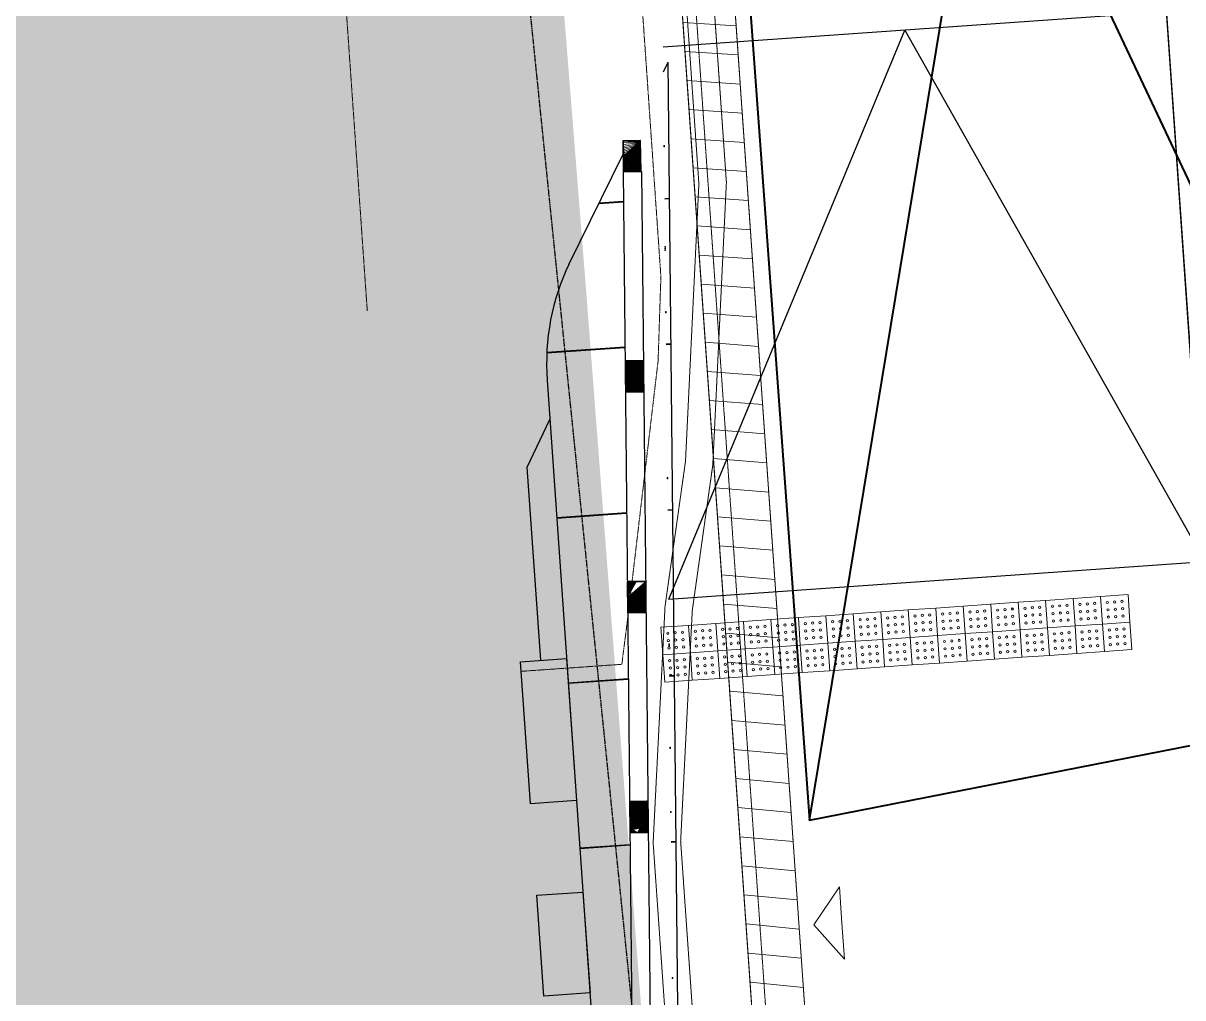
# Model space of a CAD drawing. Header units: millimetres. Extents: x 306 to 836129804, y -168137 to 818603917.
# Drawn here: x 834576149 to 834588780, y 817972855 to 817983465 of the extents above; entities that cross this region are included whole.
import ezdxf
from ezdxf.xclip import XClip

# ---------------------------------------------------------------- set-up
doc = ezdxf.new("R2010")
doc.units = ezdxf.units.MM
doc.header["$LTSCALE"] = 3
doc.header["$XCLIPFRAME"] = 0
doc.header["$PDMODE"] = 3
doc.header["$PDSIZE"] = 0.1
for name, pattern in [('ACAD_ISO03W100', [30, 12, -18]), ('B0606', [0.7813, 0.39065, -0.39065]), ('B0701', [2.34375, 1.5625, -0.78125]), ('B0703', [4.6875, 3.125, -1.5625]), ('Dash2', [6, 3, -3])]:
    doc.linetypes.add(name, pattern=pattern)
doc.layers.get('Defpoints').update_dxf_attribs({"color": 32})
for name, color, linetype, lineweight in [('3A35X-MAPE-P-CE-00-0$0$UAJ-05SYMB-a', 251, 'Continuous', 9), ('Eva-New', 1, 'ACAD_ISO03W100', 18), ('Hatch (LTC&CB)', 252, 'Continuous', 35), ('UAJ-21EXWA', 251, 'Continuous', 35), ('UAJ-22INWA', 251, 'Continuous', 35), ('UAJ-22INWA-a', 251, 'Continuous', 13), ('UAJ-23FLOR-h', 251, 'Continuous', 9), ('UAJ-23FLOR-y', 251, 'B0701', 9), ('UAJ-23FLOR-z', 251, 'B0703', 9), ('UAJ-32INFR-h', 251, 'Continuous', 9), ('UAJ-43FLFI-a', 251, 'Continuous', 0)]:
    doc.layers.add(name, color=color, linetype=linetype, lineweight=lineweight)
for name, color, linetype in [('_base', 251, 'Continuous'), ('_LTC', 251, 'Continuous'), ('UAJ-90.5LAND', 251, 'Continuous')]:
    doc.layers.add(name, color=color, linetype=linetype)
doc.layers.get('UAJ-90.5LAND').off()
pattern_1 = [(45, (0, 0), (-4.999999779477807, 4.999999779477808), []), (45, (1.7, 0), (-4.999999779477807, 4.999999779477808), []), (45, (1.8, 0), (-4.999999779477807, 4.999999779477808), []), (45, (1.9, 0), (-4.999999779477807, 4.999999779477808), []), (45, (2, 0), (-4.999999779477807, 4.999999779477808), []), (45, (2.1, 0), (-4.999999779477807, 4.999999779477808), []), (45, (2.2, 0), (-4.999999779477807, 4.999999779477808), []), (45, (2.3, 0), (-4.999999779477807, 4.999999779477808), [])]

# ---------------------------------------------------------------- blocks, each defined once
blk = doc.blocks.new('SITE SLAB EDGE')
at = {"layer": 'UAJ-21EXWA'}
blk.add_line((-8023.949087268906, -73411.78360916709, 0.1232378654191656), (3937.172583570355, -73411.7075978351, 0.9826436994514296), dxfattribs=at)
blk = doc.blocks.new('p32 uns')
at = {"linetype": 'Dash2', "lineweight": 13, "rotation": 4.000000000000001}
blk.add_blockref('SITE SLAB EDGE', (461907.9564732313, -261484.3400754929), dxfattribs=at)
blk = doc.blocks.new('GBP-P32-L00')
at = {"layer": 'UAJ-90.5LAND'}
blk.add_blockref('p32 uns', (834123619.6366563, 818311064.1160116), dxfattribs=at)
blk = doc.blocks.new('3A35X-MAGP-P-LD-00-0')
at = {"layer": '_base'}
for p, q in [((834588602.7122986, 817983589.1800991, -1.223449674027023e-05), (834583120.4821386, 817983205.5366049, -2.014063747546368e-06)), ((834583181.3625711, 817977195.4825542, -1.033533705914932e-06), (834585750.652809, 817983389.5326514, -1.228861276956185e-05)), ((834585750.652809, 817983389.5326514, -1.228861276956185e-05), (834589021.141427, 817977603.7262237, -1.228861276956185e-05)), ((834583181.3625711, 817977195.4825542, -1.033533705914932e-06), (834589021.1414272, 817977603.7262238, -1.228861276956185e-05))]:
    blk.add_line(p, q, dxfattribs=at)
blk.add_lwpolyline([(834588368.2189186, 817986940.4817483, -0.9182751375530501), (834588663.6868153, 817986988.2341627), (834589919.4914539, 817980236.7154179), (834590028.5473477, 817979652.2515898, 0.02038524434785901), (834590317.69593, 817978390.2693421, 0.04200417323549354), (834590565.3686866, 817977711.6797907, 0.005085078077808332), (834590651.6719697, 817977530.2880303, 0.08972283192387229), (834590977.126549, 817975908.0870109, 0.08367295473808026), (834591729.3244147, 817974674.024722, 0.05798630618851749), (834592468.7072306, 817973994.6767188, -0.09072852922809399), (834590817.3178034, 817975448.9356046, -0.06752748464473286), (834590149.6371163, 817976615.8398353, -0.07833501862565084), (834589796.0594766, 817978144.3136114), (834589841.872923, 817977488.971401, 0.04451841897092062), (834590092.735336, 817975922.2557853, 0.09084629211670622), (834590595.211498, 817974823.5758309, 0.02701785271706977), (834591295.1606554, 817973929.4121199, 0.04386407185811311), (834591507.0953501, 817973725.9769187, -0.0654189006193361), (834590457.6937891, 817974532.0847476, -0.09355496269051333), (834589413.8210305, 817976072.2964566, -0.07983282248756625), (834589022.2877288, 817977603.8065995), (834588368.5510167, 817986938.7594199)], format="xyb", close=True, dxfattribs=at)
blk.add_lwpolyline([(834589013.6669291, 817977710.6458018), (834588368.4303826, 817986940.4850405)], dxfattribs=at)
blk = doc.blocks.new('TECT 1')
at = {"layer": 'UAJ-43FLFI-a'}
blk.add_lwpolyline([(-59076.78399813175, 46774.62326622009), (-58776.78399825096, 46774.62326622009), (-58776.78399825096, 46474.62326622009), (-59076.78399813175, 46474.62326622009)], close=True, dxfattribs=at)
for centre in [(-59006.7840025425, 46704.6232624054), (-59006.78399837017, 46624.6232625246), (-58926.7840025425, 46704.62326622009), (-58926.78399825096, 46624.6232663393), (-58846.78400290012, 46704.62326967716), (-58846.78399837017, 46624.62326967716), (-59006.78399443626, 46544.6232625246), (-58926.78399443626, 46544.62326622009), (-58846.78399443626, 46544.62326967716)]:
    blk.add_circle(centre, 12.49999988079071, dxfattribs=at)
blk = doc.blocks.new('*U1124')
at = {"layer": 'UAJ-43FLFI-a', "rotation": 180.0000000006504}
for p in [(-58776.7839987716, 46474.62326551232), (-58776.78399867181, 46174.62326536152)]:
    blk.add_blockref('TECT 1', p, dxfattribs=at)
blk = doc.blocks.new('*U|REF31871684')
at = {"layer": 'UAJ-32INFR-h'}
h = blk.add_hatch(dxfattribs=at)
h.set_pattern_fill('STAAL', color=256, style=0)
h.set_pattern_definition(pattern_1)
edge = h.paths.add_edge_path(flags=16)
edge.add_arc((-90.4999999999709, -163.5), 1.5, 180, 394.9306585423736)
edge.add_line((-90.4999999999709, -165), (90.5000000000291, -164.9999999999991))
edge.add_arc((90.5000000000291, -163.4999999999991), 1.5, 270, 360)
edge.add_line((92.0000000000291, -163.4999999999991), (91.99999999997453, 163.5000000000018))
edge.add_arc((90.49999999997453, 163.5000000000018), 1.5, 0, 90)
edge.add_line((90.49999999997453, 165.0000000000018), (-90.50000000002547, 165.0000000000018))
edge.add_arc((-90.50000000002547, 163.5000000000018), 1.5, 90, 180)
edge.add_line((-92.00000000002547, 163.5000000000018), (-91.9999999999709, -163.5))
edge = h.paths.add_edge_path()
edge.add_arc((-92.4999999999709, -165.4999999999991), 4.5, 180, 270)
edge.add_line((-92.4999999999709, -169.9999999999991), (92.5000000000291, -169.9999999999991))
edge.add_arc((92.5000000000291, -165.4999999999991), 4.5, 270, 360)
edge.add_line((97.0000000000291, -165.4999999999991), (96.99999999997635, 165.5))
edge.add_arc((92.49999999997635, 165.5), 4.5, 0, 90)
edge.add_line((92.49999999997635, 170), (-92.50000000002365, 170.0000000000018))
edge.add_arc((-92.50000000002365, 165.5000000000018), 4.5, 90, 180)
edge.add_line((-97.00000000002365, 165.5000000000018), (-96.9999999999709, -165.4999999999991))
at = {"layer": 'UAJ-22INWA-a', "lineweight": -2}
for p, q in [((-97.00000000002365, 165.5000000000018), (-96.9999999999709, -165.4999999999991)), ((92.49999999997635, 170), (-92.50000000002365, 170.0000000000018)), ((-92.00000000002547, 163.5000000000018), (-91.9999999999709, -163.5)), ((90.49999999997453, 165.0000000000018), (-90.50000000002547, 165.0000000000018)), ((92.0000000000291, -163.4999999999991), (91.99999999997453, 163.5000000000018)), ((97.0000000000291, -165.4999999999991), (96.99999999997635, 165.5)), ((-92.4999999999709, -169.9999999999991), (92.5000000000291, -169.9999999999991)), ((-90.4999999999709, -165), (90.5000000000291, -164.9999999999991))]:
    blk.add_line(p, q, dxfattribs=at)
for centre, radius, start, end in [((-92.50000000002365, 165.5000000000018), 4.5, 90, 180), ((-90.50000000002547, 163.5000000000018), 1.5, 90, 180), ((90.49999999997453, 163.5000000000018), 1.5, 0, 90), ((92.49999999997635, 165.5), 4.5, 0, 90), ((-92.4999999999709, -165.4999999999991), 4.5, 180, 270), ((-90.4999999999709, -163.5), 1.5, 180, 34.93065854237359), ((90.5000000000291, -163.4999999999991), 1.5, 270, 0), ((92.5000000000291, -165.4999999999991), 4.5, 270, 0)]:
    blk.add_arc(centre, radius, start, end, dxfattribs=at)
blk = doc.blocks.new('*U|REF31681671')
at = {"layer": 'UAJ-32INFR-h'}
h = blk.add_hatch(dxfattribs=at)
h.set_pattern_fill('STAAL', color=256, style=0)
h.set_pattern_definition(pattern_1)
edge = h.paths.add_edge_path(flags=16)
edge.add_arc((-90.4999999999709, -163.5), 1.5, 180, 394.9306585423736)
edge.add_line((-90.4999999999709, -165), (90.5000000000291, -164.9999999999991))
edge.add_arc((90.5000000000291, -163.4999999999991), 1.5, 270, 360)
edge.add_line((92.0000000000291, -163.4999999999991), (91.99999999997453, 163.5000000000018))
edge.add_arc((90.49999999997453, 163.5000000000018), 1.5, 0, 90)
edge.add_line((90.49999999997453, 165.0000000000018), (-90.50000000002547, 165.0000000000018))
edge.add_arc((-90.50000000002547, 163.5000000000018), 1.5, 90, 180)
edge.add_line((-92.00000000002547, 163.5000000000018), (-91.9999999999709, -163.5))
edge = h.paths.add_edge_path()
edge.add_arc((-92.4999999999709, -165.4999999999991), 4.5, 180, 270)
edge.add_line((-92.4999999999709, -169.9999999999991), (92.5000000000291, -169.9999999999991))
edge.add_arc((92.5000000000291, -165.4999999999991), 4.5, 270, 360)
edge.add_line((97.0000000000291, -165.4999999999991), (96.99999999997635, 165.5))
edge.add_arc((92.49999999997635, 165.5), 4.5, 0, 90)
edge.add_line((92.49999999997635, 170), (-92.50000000002365, 170.0000000000018))
edge.add_arc((-92.50000000002365, 165.5000000000018), 4.5, 90, 180)
edge.add_line((-97.00000000002365, 165.5000000000018), (-96.9999999999709, -165.4999999999991))
at = {"layer": 'UAJ-22INWA-a', "lineweight": -2}
for p, q in [((-97.00000000002365, 165.5000000000018), (-96.9999999999709, -165.4999999999991)), ((92.49999999997635, 170), (-92.50000000002365, 170.0000000000018)), ((-92.00000000002547, 163.5000000000018), (-91.9999999999709, -163.5)), ((90.49999999997453, 165.0000000000018), (-90.50000000002547, 165.0000000000018)), ((92.0000000000291, -163.4999999999991), (91.99999999997453, 163.5000000000018)), ((97.0000000000291, -165.4999999999991), (96.99999999997635, 165.5)), ((-92.4999999999709, -169.9999999999991), (92.5000000000291, -169.9999999999991)), ((-90.4999999999709, -165), (90.5000000000291, -164.9999999999991))]:
    blk.add_line(p, q, dxfattribs=at)
for centre, radius, start, end in [((-92.50000000002365, 165.5000000000018), 4.5, 90, 180), ((-90.50000000002547, 163.5000000000018), 1.5, 90, 180), ((90.49999999997453, 163.5000000000018), 1.5, 0, 90), ((92.49999999997635, 165.5), 4.5, 0, 90), ((-92.4999999999709, -165.4999999999991), 4.5, 180, 270), ((-90.4999999999709, -163.5), 1.5, 180, 34.93065854237359), ((90.5000000000291, -163.4999999999991), 1.5, 270, 0), ((92.5000000000291, -165.4999999999991), 4.5, 270, 0)]:
    blk.add_arc(centre, radius, start, end, dxfattribs=at)
blk = doc.blocks.new('*U|REF31691672')
at = {"layer": 'UAJ-32INFR-h'}
h = blk.add_hatch(dxfattribs=at)
h.set_pattern_fill('STAAL', color=256, style=0)
h.set_pattern_definition(pattern_1)
edge = h.paths.add_edge_path(flags=16)
edge.add_arc((-90.4999999999709, -163.5), 1.5, 180, 394.9306585423736)
edge.add_line((-90.4999999999709, -165), (90.5000000000291, -164.9999999999991))
edge.add_arc((90.5000000000291, -163.4999999999991), 1.5, 270, 360)
edge.add_line((92.0000000000291, -163.4999999999991), (91.99999999997453, 163.5000000000018))
edge.add_arc((90.49999999997453, 163.5000000000018), 1.5, 0, 90)
edge.add_line((90.49999999997453, 165.0000000000018), (-90.50000000002547, 165.0000000000018))
edge.add_arc((-90.50000000002547, 163.5000000000018), 1.5, 90, 180)
edge.add_line((-92.00000000002547, 163.5000000000018), (-91.9999999999709, -163.5))
edge = h.paths.add_edge_path()
edge.add_arc((-92.4999999999709, -165.4999999999991), 4.5, 180, 270)
edge.add_line((-92.4999999999709, -169.9999999999991), (92.5000000000291, -169.9999999999991))
edge.add_arc((92.5000000000291, -165.4999999999991), 4.5, 270, 360)
edge.add_line((97.0000000000291, -165.4999999999991), (96.99999999997635, 165.5))
edge.add_arc((92.49999999997635, 165.5), 4.5, 0, 90)
edge.add_line((92.49999999997635, 170), (-92.50000000002365, 170.0000000000018))
edge.add_arc((-92.50000000002365, 165.5000000000018), 4.5, 90, 180)
edge.add_line((-97.00000000002365, 165.5000000000018), (-96.9999999999709, -165.4999999999991))
at = {"layer": 'UAJ-22INWA-a', "lineweight": -2}
for p, q in [((-97.00000000002365, 165.5000000000018), (-96.9999999999709, -165.4999999999991)), ((92.49999999997635, 170), (-92.50000000002365, 170.0000000000018)), ((-92.00000000002547, 163.5000000000018), (-91.9999999999709, -163.5)), ((90.49999999997453, 165.0000000000018), (-90.50000000002547, 165.0000000000018)), ((92.0000000000291, -163.4999999999991), (91.99999999997453, 163.5000000000018)), ((97.0000000000291, -165.4999999999991), (96.99999999997635, 165.5)), ((-92.4999999999709, -169.9999999999991), (92.5000000000291, -169.9999999999991)), ((-90.4999999999709, -165), (90.5000000000291, -164.9999999999991))]:
    blk.add_line(p, q, dxfattribs=at)
for centre, radius, start, end in [((-92.50000000002365, 165.5000000000018), 4.5, 90, 180), ((-90.50000000002547, 163.5000000000018), 1.5, 90, 180), ((90.49999999997453, 163.5000000000018), 1.5, 0, 90), ((92.49999999997635, 165.5), 4.5, 0, 90), ((-92.4999999999709, -165.4999999999991), 4.5, 180, 270), ((-90.4999999999709, -163.5), 1.5, 180, 34.93065854237359), ((90.5000000000291, -163.4999999999991), 1.5, 270, 0), ((92.5000000000291, -165.4999999999991), 4.5, 270, 0)]:
    blk.add_arc(centre, radius, start, end, dxfattribs=at)
blk = doc.blocks.new('*U|REF31701673')
at = {"layer": 'UAJ-32INFR-h'}
h = blk.add_hatch(dxfattribs=at)
h.set_pattern_fill('STAAL', color=256, style=0)
h.set_pattern_definition(pattern_1)
edge = h.paths.add_edge_path(flags=16)
edge.add_arc((-90.4999999999709, -163.5), 1.5, 180, 394.9306585423736)
edge.add_line((-90.4999999999709, -165), (90.5000000000291, -164.9999999999991))
edge.add_arc((90.5000000000291, -163.4999999999991), 1.5, 270, 360)
edge.add_line((92.0000000000291, -163.4999999999991), (91.99999999997453, 163.5000000000018))
edge.add_arc((90.49999999997453, 163.5000000000018), 1.5, 0, 90)
edge.add_line((90.49999999997453, 165.0000000000018), (-90.50000000002547, 165.0000000000018))
edge.add_arc((-90.50000000002547, 163.5000000000018), 1.5, 90, 180)
edge.add_line((-92.00000000002547, 163.5000000000018), (-91.9999999999709, -163.5))
edge = h.paths.add_edge_path()
edge.add_arc((-92.4999999999709, -165.4999999999991), 4.5, 180, 270)
edge.add_line((-92.4999999999709, -169.9999999999991), (92.5000000000291, -169.9999999999991))
edge.add_arc((92.5000000000291, -165.4999999999991), 4.5, 270, 360)
edge.add_line((97.0000000000291, -165.4999999999991), (96.99999999997635, 165.5))
edge.add_arc((92.49999999997635, 165.5), 4.5, 0, 90)
edge.add_line((92.49999999997635, 170), (-92.50000000002365, 170.0000000000018))
edge.add_arc((-92.50000000002365, 165.5000000000018), 4.5, 90, 180)
edge.add_line((-97.00000000002365, 165.5000000000018), (-96.9999999999709, -165.4999999999991))
at = {"layer": 'UAJ-22INWA-a', "lineweight": -2}
for p, q in [((-97.00000000002365, 165.5000000000018), (-96.9999999999709, -165.4999999999991)), ((92.49999999997635, 170), (-92.50000000002365, 170.0000000000018)), ((-92.00000000002547, 163.5000000000018), (-91.9999999999709, -163.5)), ((90.49999999997453, 165.0000000000018), (-90.50000000002547, 165.0000000000018)), ((92.0000000000291, -163.4999999999991), (91.99999999997453, 163.5000000000018)), ((97.0000000000291, -165.4999999999991), (96.99999999997635, 165.5)), ((-92.4999999999709, -169.9999999999991), (92.5000000000291, -169.9999999999991)), ((-90.4999999999709, -165), (90.5000000000291, -164.9999999999991))]:
    blk.add_line(p, q, dxfattribs=at)
for centre, radius, start, end in [((-92.50000000002365, 165.5000000000018), 4.5, 90, 180), ((-90.50000000002547, 163.5000000000018), 1.5, 90, 180), ((90.49999999997453, 163.5000000000018), 1.5, 0, 90), ((92.49999999997635, 165.5), 4.5, 0, 90), ((-92.4999999999709, -165.4999999999991), 4.5, 180, 270), ((-90.4999999999709, -163.5), 1.5, 180, 34.93065854237359), ((90.5000000000291, -163.4999999999991), 1.5, 270, 0), ((92.5000000000291, -165.4999999999991), 4.5, 270, 0)]:
    blk.add_arc(centre, radius, start, end, dxfattribs=at)
blk = doc.blocks.new('FAC-00-0')
at = {"layer": '_LTC', "linetype": 'B0703'}
blk.add_lwpolyline([(834583191.8627969, 817968756.3257238), (834580060.6347567, 817999336.9981611)], dxfattribs=at)
at = {"layer": '_LTC'}
for points in [[(834583123.20122, 817982937.0925584), (834583174.3457729, 817983041.2763085)], [(834583172.7086912, 817983037.9414996), (834583174.3786898, 817983038.0582455)], [(834583326.8592876, 817968131.0481411), (834583174.3457729, 817983041.2763085)], [(834582093.2361505, 817980839.0074669), (834582682.276709, 817982038.9095318)], [(834582684.2296039, 817981846.1217371), (834582828.3203692, 817967621.6287264)], [(834582884.20273, 817981849.787659), (834583028.3101088, 817967623.6545753)], [(834582419.2919835, 817981503.1978389), (834582687.5134019, 817981521.9485728)], [(834582421.8033727, 817981508.313651), (834582687.4633936, 817981526.8853236)], [(834583137.1678358, 817981558.323113), (834583189.4771768, 817981561.979937)], [(834583137.2178442, 817981553.386362), (834583189.5276737, 817981557.0432204)], [(834582093.2361505, 817980839.0074669), (834582060.3411318, 817980768.9524395), (834582029.5473355, 817980697.0272971), (834582000.9521354, 817980623.3629687), (834581974.6449536, 817980548.1003288), (834581950.7064426, 817980471.3893645), (834581929.2077467, 817980393.3882241), (834581910.2098565, 817980314.2621561), (834581893.7630633, 817980234.1823559), (834581879.9065323, 817980153.3247397), (834581868.6679926, 817980071.8686577), (834581860.0635548, 817979989.9955703), (834581854.097656, 817979907.8877072), (834581850.763136, 817979825.7267302), (834581850.0414349, 817979743.6924189), (834581851.9029132, 817979661.9614), (834581856.3072869, 817979580.7059389)], [(834581852.4574033, 817979875.2137713), (834582703.5917083, 817979934.7145869)], [(834581852.5189486, 817979876.6089851), (834582703.5776287, 817979936.1045138)], [(834581852.7269762, 817979881.203594), (834582703.5312667, 817979940.6813385)], [(834581852.7917831, 817979882.5990391), (834582703.517187, 817979942.071269)], [(834583153.2216359, 817979973.5090587), (834583205.6877866, 817979977.176845)], [(834583153.2357157, 817979972.1191285), (834583205.702004, 817979975.7869245)], [(834583153.2820778, 817979967.5423034), (834583205.748819, 817979971.210131)], [(834583153.2961574, 817979966.1523767), (834583205.7630361, 817979969.8202139)], [(834581856.3072869, 817979580.7059389), (834582659.9852426, 817968084.4285314)], [(834581787.079455, 817976529.4277648), (834581640.0381658, 817978632.7920561), (834581886.3534993, 817979150.9074229)], [(834581960.9627042, 817978083.6539166), (834582721.8037289, 817978136.8425391)], [(834581961.3818513, 817978077.6581944), (834582721.8647178, 817978130.8217788)], [(834583171.5081857, 817978168.2803295), (834583224.1529552, 817978171.9606026)], [(834583171.5691746, 817978162.259569), (834583224.2145395, 817978165.9398838)], [(834582086.7067963, 817976284.9372103), (834582740.1003944, 817976330.6144338)], [(834582087.1259434, 817976278.9414878), (834582740.1613834, 817976324.5936736)], [(834583189.804859, 817976362.0522246), (834583242.6283456, 817976365.7449915)], [(834583189.865848, 817976356.0314646), (834583242.6899304, 817976359.724273)], [(834583208.1015322, 817974555.8241202), (834583261.1037365, 817974559.5293806)], [(834582212.4508886, 817974486.2205045), (834582758.39706, 817974524.3863287)], [(834582212.8700354, 817974480.2247821), (834582758.4580487, 817974518.3655682)], [(834583208.1625211, 817974549.8033595), (834583261.1653212, 817974553.5086615)]]:
    blk.add_lwpolyline(points, dxfattribs=at)
for points in [[(834581567.0365976, 817976514.0450815), (834582068.240972, 817976549.083111), (834582176.3322793, 817975002.8821172), (834581675.1279018, 817974967.8440888)], [(834581744.8653761, 817973970.2786846), (834582246.0697541, 817974005.3167135), (834582322.7809693, 817972907.9947973), (834581821.5765913, 817972872.9567685)]]:
    blk.add_lwpolyline(points, close=True, dxfattribs=at)
for p in [(834583131.384578, 817982129.2589357, 13699.99999999999), (834583131.4149947, 817982126.2562532, 13699.99999999998), (834583131.4454108, 817982123.253571, 13699.99999999998), (834583142.5025061, 817981031.7084405, 13699.99999999998), (834583142.685359, 817981013.6573788, 13699.99999999998), (834583142.8682121, 817980995.6063174, 13699.99999999999), (834583149.6952896, 817980321.6441813, 13699.99999999998), (834583149.7257065, 817980318.641499, 13699.99999999998), (834583149.756123, 817980315.6388167, 13699.99999999998), (834583168.0060021, 817978514.0294269, 13699.99999999998), (834583168.0060021, 817978514.0294269, 13699.99999999998), (834583168.0364183, 817978511.0267447, 13699.99999999998), (834583168.0668346, 817978508.0240623, 13699.99999999999), (834583168.0668346, 817978508.0240623, 13699.99999999999), (834583186.3167138, 817976706.4146726, 13699.99999999998), (834583186.4383795, 817976694.4039432, 13699.99999999998), (834583186.560045, 817976682.3932141, 13699.99999999998), (834583197.7241129, 817975580.2878604, 13699.99999999998), (834583197.7698264, 817975575.7750951, 13699.99999999999), (834583197.8155396, 817975571.2623298, 13699.99999999998), (834583204.8099241, 817974880.7838242, 13699.99999999998), (834583204.8403405, 817974877.781142, 13699.99999999998), (834583204.8707573, 817974874.7784594, 13699.99999999998), (834583223.120636, 817973073.16907, 13699.99999999998), (834583223.1510527, 817973070.1663876, 13699.99999999999), (834583223.1814692, 817973067.1637053, 13699.99999999999)]:
    blk.add_point(p, dxfattribs=at)
for name, p, rotation in [('*U|REF31701673', (834582779.4906048, 817982017.9088695, 13700.00000000012), 1.088347529799619), ('*U|REF31691672', (834582803.7907652, 817979619.3962361, 13700.00000000006), 0.6175772343067105), ('*U|REF31681671', (834582828.173847, 817977216.9455281), 0.6175772343067105), ('*U|REF31871684', (834582852.4107887, 817974824.4463061), 0.6175772343067105)]:
    blk.add_blockref(name, p, dxfattribs=dict(at, rotation=rotation))
blk = doc.blocks.new('*U1692')
at = {"layer": 'UAJ-23FLOR-h'}
h = blk.add_hatch(dxfattribs=at)
h.set_pattern_fill('ANSI31', color=256, scale=100, angle=315)
h.set_pattern_definition([(0, (375.0000019279327, -31172.66991171575), (8.526512829121202e-14, 317.4999999999999), [])])
h.paths.add_polyline_path([(5.803960675621056e-06, -49187.14922003914), (-1.84947043635475e-06, 19014.47930908616), (574.9999962431809, 19014.47930907126), (575.0000043734492, -49187.14921969641)])
for p, q in [((5.949636713320191e-06, -49131.18757040911), (-1.998482048286527e-06, 19014.47930885455)), ((574.9999963176867, 19014.47930910282), (575.0000043703362, -49318.99956411961))]:
    blk.add_line(p, q, dxfattribs=at)
blk = doc.blocks.new('opening')
at = {"layer": 'Defpoints', "lineweight": 40}
for p, q in [((834584714, 817974789), (834587807, 817993567)), ((834583413.9999999, 817993278.9999998), (834591493, 817976117.9999999))]:
    blk.add_line(p, q, dxfattribs=at)
blk.add_polyline3d([(834583414, 817993279, 8260.999999999998), (834584025, 817984228, 8254), (834584714, 817974789, 8249), (834591493, 817976118, 8240), (834590494, 817982253, 8253), (834590610, 817984239, 8253), (834589070, 817989277, 8236), (834587807, 817993567, 8221), (834583414, 817993279, 8260.999999999998)], dxfattribs=at)

msp = doc.modelspace()

# ---------------------------------------------------------------- hatches: boundary and pattern name
at = {"layer": 'Hatch (LTC&CB)', "ltscale": 0.5}
h = msp.add_hatch(color=256, dxfattribs=at)
h.dxf.hatch_style = 1
h.paths.add_polyline_path([(834513554.2875786, 817967164.184733), (834513136.0010567, 817973147.5986885), (834516444.2460145, 817973378.8703827), (834516862.5325388, 817967395.4564129)])
edge = h.paths.add_edge_path()
edge.add_line((834574531.2963331, 818045981.8457801), (834554099.929931, 818044553.5366205))
edge.add_line((834554099.929931, 818044553.5366205), (834551123.8228455, 818044183.8080285))
edge.add_line((834551123.8228455, 818044183.8080285), (834548209.0206542, 818043477.5243225))
edge.add_line((834548209.0206542, 818043477.5243225), (834545391.3720644, 818042450.0201086))
edge.add_line((834545391.3720644, 818042450.0201086), (834542706.1556592, 818041114.1603316))
edge.add_line((834542706.1556592, 818041114.1603316), (834540186.9918953, 818039486.6707257))
edge.add_line((834540186.9918953, 818039486.6707257), (834537891.0747983, 818037557.0067935))
edge.add_line((834537891.0747983, 818037557.0067935), (834535879.1420094, 818035334.0248597))
edge.add_line((834535879.1420094, 818035334.0248597), (834535855.3944789, 818035294.2675608))
edge.add_line((834535855.3944789, 818035294.2675608), (834532032.6782387, 818042572.4388088))
edge.add_line((834532032.6782387, 818042572.4388088), (834531164.0984614, 818043800.1153567))
edge.add_line((834531164.0984614, 818043800.1153567), (834530021.2562451, 818044771.3886445))
edge.add_line((834530021.2562451, 818044771.3886445), (834528673.237675, 818045435.2700317))
edge.add_line((834528673.237675, 818045435.2700317), (834527205.3850749, 818045748.6568446))
edge.add_line((834527205.3850749, 818045748.6568446), (834506196.3506466, 818045615.4155988))
edge.add_arc((834506271.1753964, 818044617.8358235), 1000.382002588579, 94.28951124117238, 184.8385578105567)
edge.add_line((834505274.3584335, 818044533.4551773), (834507175.0349003, 818017345.0717123))
edge.add_arc((834508006.2233039, 818017538.0693862), 853.3008053756253, 193.0721449834389, 241.7750472788793)
edge.add_line((834507602.6678852, 818016786.2281208), (834508069.1239861, 818016499.3412285))
edge.add_line((834508069.1239861, 818016499.3412285), (834506033.0790353, 818013635.890324))
edge.add_arc((834507255.7232584, 818012765.1948972), 1500.989481160123, 144.5437625065404, 184.7118367485428)
edge.add_line((834505759.8064644, 818012641.8970132), (834510574.8280377, 817943764.9910301))
edge.add_arc((834512461.4285563, 817944222.0794972), 1941.182985577997, 193.6192718619657, 275.7769527828718)
edge.add_line((834512656.820462, 817942290.75524), (834514135.0129817, 817942432.7829566))
edge.add_line((834514135.0129817, 817942432.7829566), (834515639.5898061, 817942609.6817144))
edge.add_line((834515639.5898061, 817942609.6817144), (834517125.2230971, 817942816.5733008))
edge.add_line((834517125.2230971, 817942816.5733008), (834518606.1282966, 817943054.9641434))
edge.add_line((834518606.1282966, 817943054.9641434), (834520081.6376159, 817943324.7467438))
edge.add_line((834520081.6376159, 817943324.7467438), (834521550.6787682, 817943623.4372313))
edge.add_line((834521550.6787682, 817943623.4372313), (834523003.1909853, 817943997.2323029))
edge.add_line((834523003.1909853, 817943997.2323029), (834524434.6779621, 817944444.8476892))
edge.add_line((834524434.6779621, 817944444.8476892), (834525841.3906198, 817944965.1110799))
edge.add_line((834525841.3906198, 817944965.1110799), (834527219.6447655, 817945556.6599009))
edge.add_line((834527219.6447655, 817945556.6599009), (834528566.4663409, 817946218.3362625))
edge.add_line((834528566.4663409, 817946218.3362625), (834529949.1975069, 817946963.0067956))
edge.add_line((834529949.1975069, 817946963.0067956), (834530025.4386841, 817945888.6557508))
edge.add_line((834530025.4386841, 817945888.6557508), (834530524.2280539, 817945923.5249519))
edge.add_line((834530524.2280539, 817945923.5249519), (834531068.3343124, 817946109.8721913))
edge.add_line((834531068.3343124, 817946109.8721913), (834531037.8571603, 817946545.8476382))
edge.add_line((834531037.8571603, 817946545.8476382), (834533865.2576491, 817946000.0480125))
edge.add_line((834533865.2576491, 817946000.0480125), (834536130.1011477, 817945599.4485525))
edge.add_line((834536130.1011477, 817945599.4485525), (834538400.1908902, 817945229.7315427))
edge.add_line((834538400.1908902, 817945229.7315427), (834540675.1291097, 817944891.1253359))
edge.add_line((834540675.1291097, 817944891.1253359), (834542954.494443, 817944583.7301323))
edge.add_line((834542954.494443, 817944583.7301323), (834545237.8685557, 817944307.6853015))
edge.add_line((834545237.8685557, 817944307.6853015), (834547578.8128494, 817944055.8657025))
edge.add_line((834547578.8128494, 817944055.8657025), (834549775.2120743, 817943852.7193749))
edge.add_line((834549775.2120743, 817943852.7193749), (834552166.6682281, 817943704.7044293))
edge.add_line((834552166.6682281, 817943704.7044293), (834554408.0140736, 817943602.5051898))
edge.add_line((834554408.0140736, 817943602.5051898), (834556706.8720335, 817943525.9335827))
edge.add_line((834556706.8720335, 817943525.9335827), (834559062.7525511, 817943492.2506982))
edge.add_line((834559062.7525511, 817943492.2506982), (834561264.7959542, 817943499.6060555))
edge.add_line((834561264.7959542, 817943499.6060555), (834563662.805802, 817943545.8192695))
edge.add_line((834563662.805802, 817943545.8192695), (834565905.0821311, 817943629.5407001))
edge.add_line((834565905.0821311, 817943629.5407001), (834568202.2235788, 817943747.6000468))
edge.add_line((834568202.2235788, 817943747.6000468), (834570497.1715583, 817943902.4870338))
edge.add_line((834570497.1715583, 817943902.4870338), (834572789.3424196, 817944094.1622797))
edge.add_line((834572789.3424196, 817944094.1622797), (834575076.8880951, 817944322.4462694))
edge.add_line((834575076.8880951, 817944322.4462694), (834577358.8485965, 817944599.7346953))
edge.add_arc((834577188.4102644, 817949142.5459951), 4546.007449470469, 272.1486296327768, 348.0754999770829)
edge.add_line((834581636.318153, 817948203.238194), (834581931.6191186, 817949988.7878709))
edge.add_line((834581931.6191186, 817949988.7878709), (834582222.8927813, 817952167.7077127))
edge.add_line((834582222.8927813, 817952167.7077127), (834582444.6448697, 817954354.4007571))
edge.add_line((834582444.6448697, 817954354.4007571), (834582596.7161981, 817956553.5893033))
edge.add_line((834582596.7161981, 817956553.5893033), (834582678.7199463, 817958758.7008262))
edge.add_line((834582678.7199463, 817958758.7008262), (834582689.6004196, 817961000.6853927))
edge.add_line((834582689.6004196, 817961000.6853927), (834582627.8349453, 817963239.9127623))
edge.add_line((834582627.8349453, 817963239.9127623), (834582495.0484269, 817965475.7417142))
edge.add_line((834582495.0484269, 817965475.7417142), (834582352.0371794, 817967521.4644701))
edge.add_line((834582352.0371794, 817967521.4644701), (834582377.3017465, 817967501.2573416))
edge.add_line((834582377.3017465, 817967501.2573416), (834583280.4098197, 817967592.3724535))
edge.add_line((834583280.4098197, 817967592.3724535), (834582885.6743841, 817972682.2829502))
edge.add_line((834582885.6743841, 817972682.2829502), (834582550.7585597, 817977040.087476))
edge.add_line((834582550.7585597, 817977040.087476), (834582280.7159691, 817980552.6941899))
edge.add_line((834582280.7159691, 817980552.6941899), (834582016.0826895, 817983880.3056784))
edge.add_line((834582016.0826895, 817983880.3056784), (834581737.2924131, 817986867.2783637))
edge.add_line((834581737.2924131, 817986867.2783637), (834581397.7587786, 817990004.3583491))
edge.add_line((834581397.7587786, 817990004.3583491), (834578831.2786306, 818011297.8700217))
edge.add_line((834578831.2786306, 818011297.8700217), (834578649.3672444, 818012963.5483121))
edge.add_line((834578649.3672444, 818012963.5483121), (834576771.549405, 818039832.1183864))
edge.add_line((834576771.549405, 818039832.1183864), (834576279.8499508, 818039797.7448243))
edge.add_line((834576279.8499508, 818039797.7448243), (834575932.169804, 818044771.1641917))
edge.add_arc((834574629.9863018, 818044680.2268811), 1305.354920261004, 3.994735601767179, 94.33592376376863)

# ---------------------------------------------------------------- linework, layer by layer
at = {"layer": '3A35X-MAPE-P-CE-00-0$0$UAJ-05SYMB-a'}
msp.add_lwpolyline([(834585066.6572285, 817973668.6380675), (834585039.1831404, 817974061.6434244), (834584761.8036566, 817973647.3264652), (834585094.1313164, 817973275.6327112), (834585066.6572284, 817973668.638068)], dxfattribs=at)

# ---------------------------------------------------------------- block references
at = {"layer": 'UAJ-43FLFI-a', "color": 0, "linetype": 'ByBlock', "lineweight": -2, "transparency": 16777216, "xscale": -1, "rotation": 3.999093763971127}
for p in [(834587884.3482449, 817977223.5227636, -2.126823583331823e-05), (834588183.617791, 817977244.4449723, -2.126823583331823e-05), (834586088.7309687, 817977097.9895117, -2.126823583331823e-05), (834586388.0005149, 817977118.9117203, -2.126823583331823e-05), (834586687.2700609, 817977139.833929, -2.126823583331823e-05), (834586986.5396069, 817977160.7561376, -2.126823583331823e-05), (834587285.8091531, 817977181.6783462, -2.126823583331823e-05), (834587585.0786989, 817977202.600555, -2.126823583331823e-05), (834584293.1136928, 817976972.4562597, -2.126823583331823e-05), (834584592.3832386, 817976993.3784684, -2.126823583331823e-05), (834584891.6527847, 817977014.3006771, -2.126823583331823e-05), (834585190.9223306, 817977035.2228857, -2.126823583331823e-05), (834585490.1918768, 817977056.1450944, -2.126823583331823e-05), (834585789.4614227, 817977077.0673032, -2.126823583331823e-05), (834583993.8441466, 817976951.5340511, -2.126823583331823e-05)]:
    msp.add_blockref('*U1124', p, dxfattribs=at)

# ---------------------------------------------------------------- next in the draw order: block references
msp.add_blockref('FAC-00-0', (0, 0))

# ---------------------------------------------------------------- next in the draw order: hatches: boundary and pattern name
at = {"layer": 'Eva-New', "linetype": 'Continuous', "ltscale": 0.01}
h = msp.add_hatch(dxfattribs=at)
h.set_pattern_fill('ANSI31', color=8, scale=350, angle=4)
h.set_pattern_definition([(49, (0, 0), (-838.6710210225554, 729.0455959657013), [])])
edge = h.paths.add_edge_path()
edge.add_arc((834611513.5385946, 818068145.3264505), 14099.99999968531, 55.19002574308559, 154.5596091027724)
edge.add_line((834598780.7776825, 818074202.2893481), (834595240.3911003, 818066761.4558462))
edge.add_arc((834589822.417787, 818069339.3552195), 6000.000000233124, 273.9989064334658, 334.5546563119141, ccw=False)
edge.add_line((834590240.8423903, 818063353.9629304), (834585554.5350056, 818063026.3542768))
edge.add_arc((834584989.6617913, 818071106.6338656), 8099.999998867221, 264.220048196886, 273.9989064322582, ccw=False)
edge.add_line((834584173.925572, 818063047.8142), (834580415.7397891, 818063428.2282544))
edge.add_arc((834579106.5335116, 818050494.3201492), 12999.99999816069, 84.2200481985661, 93.99077919798958)
edge.add_line((834578201.7864021, 818063462.7985727), (834574221.9197499, 818063185.1428037))
edge.add_arc((834573731.4752913, 818070170.6889209), 7002.741628984699, 184.518270925359, 274.0160585979712, ccw=False)
edge.add_arc((834553791.0620614, 818068592.8452796), 13000.0000005708, 4.527501078735133, 25.16518805878682)
edge.add_line((834565557.174624, 818074120.828201), (834563375.7160238, 818078763.9842684))
edge.add_arc((834569692.9588658, 818081779.3520507), 6999.999999030279, 186.261998653722, 205.5162346975632, ccw=False)
edge.add_line((834562734.724241, 818081015.8267443), (834561851.4163579, 818093822.5155479))
edge.add_arc((834568795.7761757, 818094576.8707228), 6985.211880096444, 103.79340942041148, 186.1996435070692, ccw=False)
edge.add_line((834567130.3497419, 818101360.6410463), (834607738.9713905, 818104323.6446342))
edge.add_arc((834606780.3295362, 818117304.0183489), 13015.72495013958, 274.223807264846, 392.8596289379157)
edge.add_arc((834623587.3262396, 818128173.8785237), 6999.999999836902, 183.9989136523716, 212.9539425140163, ccw=False)
edge.add_line((834616604.3686309, 818127685.7156067), (834614554.4666462, 818157541.1841724))
edge.add_line((834614554.4666462, 818157541.1841724), (834608569.0701823, 818157122.7809477))
edge.add_line((834608569.0701823, 818157122.7809477), (834610618.9763948, 818127267.2902491))
edge.add_arc((834623587.3262378, 818128173.8785231), 12999.99999806346, 183.9989136508734, 212.8579348742854)
edge.add_arc((834606785.1724918, 818117301.6086594), 7012.974383020965, -85.87050168941721, 32.994913872568816, ccw=False)
edge.add_line((834607290.1835088, 818110306.8410742), (834542916.4285616, 818105772.5570611))
edge.add_line((834542916.4285616, 818105772.5570611), (834543332.168679, 818099784.931535))
edge.add_line((834543332.168679, 818099784.931535), (834548339.9487058, 818100139.6961751))
edge.add_arc((834548849.6206386, 818093135.5706489), 7022.644791367745, 1.917894415990986, 94.16192873604791, ccw=False)
edge.add_line((834555868.3314306, 818093370.5997602), (834556822.6031799, 818079614.5109141))
edge.add_arc((834565030.3921052, 818080333.9384184), 8239.258156901009, 185.0092761133849, 211.2767633085009)
edge.add_line((834557988.549832, 818076056.3418531), (834560014.6381451, 818071842.7746612))
edge.add_arc((834553704.8687762, 818068780.019501), 7013.81912084653, -83.41200971856142, 25.89188562423311, ccw=False)
edge.add_line((834554509.5567249, 818061812.5137804), (834511331.2743995, 818058806.1397856))
edge.add_arc((834510845.0625758, 818065789.233517), 6999.999999933733, 141.8798806352492, 273.9829049167347, ccw=False)
edge.add_arc((834495100.3448526, 818078140.8887452), 13011.48484009153, 321.889271565979, 363.9966433354928)
edge.add_line((834508080.187521, 818079047.7636253), (834507303.147802, 818090245.0026575))
edge.add_arc((834514286.1054543, 818090733.1649512), 6999.999999943095, 94.21783473311712, 183.9989085377374, ccw=False)
edge.add_line((834513771.2650272, 818097714.206373), (834514324.2611847, 818097754.9889383))
edge.add_line((834514324.2611847, 818097754.9889383), (834515094.2032907, 818097812.2750338))
edge.add_arc((834515888.7804214, 818090839.1162039), 7018.283043878132, 4.391191596629085, 96.50069787772958, ccw=False)
edge.add_line((834522886.4615402, 818091376.4762715), (834523318.1003574, 818085091.4654405))
edge.add_line((834523318.1003574, 818085091.4654405), (834529307.3396509, 818085510.1591995))
edge.add_line((834529307.3396509, 818085510.1591995), (834528870.5492542, 818091758.2633296))
edge.add_arc((834535853.5069062, 818092246.4256233), 6999.999999586337, 93.99890853307471, 183.9989085379415, ccw=False)
edge.add_line((834535365.3446131, 818099229.3832753), (834540639.8020831, 818099596.5330453))
edge.add_line((834540639.8020831, 818099596.5330453), (834540220.7704337, 818105616.323317))
edge.add_line((834540220.7704337, 818105616.323317), (834513376.0995728, 818103738.6078113))
edge.add_arc((834514284.2614373, 818090770.3680685), 13000.00000003277, 94.00586599802176, 183.991117880833)
edge.add_line((834501315.7883602, 818089865.5443004), (834502093.999344, 818078618.6765761))
edge.add_arc((834495110.6965383, 818078135.4768907), 7000.000000828009, -66.13857842422561, 3.9581909098961887, ccw=False)
edge.add_arc((834495110.6965395, 818078135.4768903), 6999.999999981786, 273.99870041279297, 293.8614215680351, ccw=False)
edge.add_line((834495598.8334678, 818071152.5174648), (834484038.0252761, 818070344.3705096))
edge.add_arc((834484944.5652856, 818057376.0172908), 12999.99999985473, 3.998699986240524, 93.99870041178127, ccw=False)
edge.add_line((834497912.918511, 818058282.557204), (834498850.7850932, 818044866.0656179))
edge.add_arc((834505832.5325971, 818045382.0451274), 7000.788031506466, 153.5175844556254, 184.2267069343446, ccw=False)
edge.add_arc((834505831.7802428, 818045382.3021698), 7000.000000506094, 93.9907792036035, 153.5167215738451, ccw=False)
edge.add_line((834505344.6087215, 818052365.3290147), (834578107.7560652, 818057441.656797))
edge.add_arc((834579012.5031768, 818044473.1783768), 12999.99999509848, 84.22004763743712, 93.99077920788699, ccw=False)
edge.add_line((834580321.7095807, 818057407.0864662), (834583663.296837, 818057068.8416442))
edge.add_arc((834584972.5032473, 818070002.7497832), 13000.00004509936, 264.2200476312211, 273.9989064308502)
edge.add_line((834585879.0898904, 818057034.399779), (834609493.5669917, 818058685.2319609))
edge.add_arc((834609981.7373167, 818051702.1557314), 7000.118848462731, -19.364931974248975, 93.99890643048622, ccw=False)
edge.add_arc((834628850.3650681, 818045070.4409646), 13000.00000042529, 160.6350680240969, 183.9989064535735)
edge.add_line((834615882.0151088, 818044163.8543195), (834619634.348526, 817990488.2644923))
edge.add_arc((834610656.2600935, 817989860.627584), 8999.999999519287, -86.01194112060227, 3.998906454734822, ccw=False)
edge.add_line((834611282.1972058, 817980882.4204844), (834602812.2813497, 817980291.9201078))
edge.add_line((834602812.2813497, 817980291.9201078), (834603230.7061716, 817974306.527834))
edge.add_line((834603230.7061716, 817974306.527834), (834611717.6719617, 817974898.2168859))
edge.add_arc((834612343.6090722, 817965920.0097858), 8999.999999977357, 3.8734655887747067, 93.98805886777768, ccw=False)
edge.add_line((834621323.0501077, 817966527.9889727), (834621688.4984579, 817961112.7419763))
edge.add_line((834621688.4984579, 817961112.7419763), (834627673.3989117, 817961529.9934386))
edge.add_line((834627673.3989117, 817961529.9934386), (834621867.801321, 818044576.6440177))
edge.add_arc((834628850.6858916, 818045064.8011855), 6999.926738671702, 160.627157224399, 183.9989083996896, ccw=False)
edge.add_arc((834609980.9204334, 818051699.8431354), 13002.36888268257, 340.6271572335476, 454.0111039654658)
edge.add_line((834609071.4073162, 818064670.3628802), (834607456.5171404, 818064557.3573512))
edge.add_arc((834607170.3486158, 818068550.9500543), 4003.832551789663, 155.6211224779758, 274.0986331619272, ccw=False)
edge.add_line((834603523.5142193, 818070203.6066998), (834604195.8682836, 818071618.3222857))
edge.add_arc((834611513.5386757, 818068145.3264558), 8100.000000027051, 54.14039305783359, 154.6107958035704, ccw=False)
edge.add_arc((834623873.9558088, 818085245.9413723), 13000.02232763516, 234.1403928659832, 234.163197705768)
edge.add_line((834616262.7220054, 818074706.9802988), (834619562.6153525, 818079722.129262))

# ---------------------------------------------------------------- next in the draw order: linework, layer by layer
at = {"layer": 'UAJ-23FLOR-h', "linetype": 'B0606'}
for points in [[(834578706.405762, 818042188.3070061), (834578856.1098981, 818042198.7729973), (834580066.8237352, 818024879.948651), (834580589.1177208, 818024916.4608612), (834585355.7872447, 817956731.2427877), (834585203.0017751, 817956767.454925), (834580450.2349168, 818024756.3858459), (834579927.5000083, 818024719.8472979), (834578706.405762, 818042188.3070061)], [(834578714.8595324, 818042038.3134332), (834579927.5003204, 818024719.8428346), (834580449.9433049, 818024756.3654602), (834584869.6388133, 817961534.2161422), (834585443.2389174, 817961574.3150281), (834580983.6614896, 818025366.9621586), (834580460.0232279, 818025329.6615404), (834579288.4536558, 818042078.497777), (834578717.062681, 818042044.0737219)]]:
    msp.add_lwpolyline(points, close=True, dxfattribs=at)
at = {"layer": 'UAJ-23FLOR-y'}
for points in [[(834579567.500236, 818042398.6785848), (834583808.496284, 817981733.0001909), (834583660.4488819, 817978656.779277), (834583437.0453227, 817977072.4310843), (834583310.1656992, 817974559.5250665), (834584073.270366, 817963641.70014), (834584329.3352528, 817956993.2539423)], [(834580294.3375413, 818001064.6580404), (834578877.7412171, 818012984.1970078), (834576987.0978029, 818040028.2201251), (834576495.8973763, 818039993.8814491), (834576364.4607825, 818041874.0270638), (834579289.1518779, 818042078.4875149), (834583508.8211529, 817981717.8797076), (834583363.120085, 817978696.7699823), (834583139.9115002, 817977113.8045213), (834583010.5412221, 817974543.6808987), (834583773.6731243, 817963625.4663097), (834583574.1600091, 817963611.5193825)], [(834579714.6885762, 818040293.2108113), (834583807.8186538, 817981742.6934072)]]:
    msp.add_lwpolyline(points, dxfattribs=at)
at = {"layer": 'UAJ-23FLOR-z', "linetype": 'B0703'}
msp.add_line((834579896.5789478, 817980332.1944503), (834578185.1411784, 818004814.7673265), dxfattribs=at)
msp.add_lwpolyline([(834581574.3813226, 817976408.9818463), (834582669.6567212, 817976485.5499963), (834582741.0514245, 817977048.8939731), (834583064.8427203, 817979791.0438094), (834583095.0662819, 817980707.0941851), (834579216.3686646, 818036674.937158), (834577001.7797832, 818036520.1204114), (834576788.1864326, 818039586.9836199)], dxfattribs=at)

# ---------------------------------------------------------------- next in the draw order: block references
at = {"ltscale": 0.5}
msp.add_blockref('3A35X-MAGP-P-LD-00-0', (0, 0), dxfattribs=at)
at = {"layer": 'Defpoints', "linetype": 'Continuous'}
msp.add_blockref('opening', (0, 0), dxfattribs=at)
at = {"layer": 'Hatch (LTC&CB)'}
ref = msp.add_blockref('GBP-P32-L00', (0.003082275390625, -0.04408204555511475), dxfattribs=at)
XClip(ref).set_block_clipping_path([(834584093.892806, 818043064.0358013), (834582840.9002086, 818057304.8300507), (834606839.8282676, 818059135.0800325), (834616411.1617992, 818059804.18965), (834621698.814561, 817983619.2012264), (834592783.8532866, 817981454.8174279), (834593965.1606803, 817975736.7136446), (834590918.9048864, 817979266.0163008), (834589318.0556709, 817987259.1379421), (834588974.9617476, 817989748.3735298), (834587823.4821799, 817989701.579548), (834587362.0723312, 818001496.6813973), (834585850.4212221, 818017925.3879008)])
at = {"layer": 'UAJ-22INWA', "rotation": 3.998949732466974}
msp.add_blockref('*U1692', (834581776.0454727, 818005788.1848294), dxfattribs=at)
at = {"layer": 'UAJ-43FLFI-a', "color": 0, "linetype": 'ByBlock', "lineweight": -2, "transparency": 16777216, "xscale": -1, "rotation": 3.999093763971127}
for p in [(834583395.3050545, 817976909.6896337, -2.126823583331823e-05), (834583694.5746007, 817976930.6118424, -2.126823583331823e-05)]:
    msp.add_blockref('*U1124', p, dxfattribs=at)

doc.saveas('drawing.dxf')
